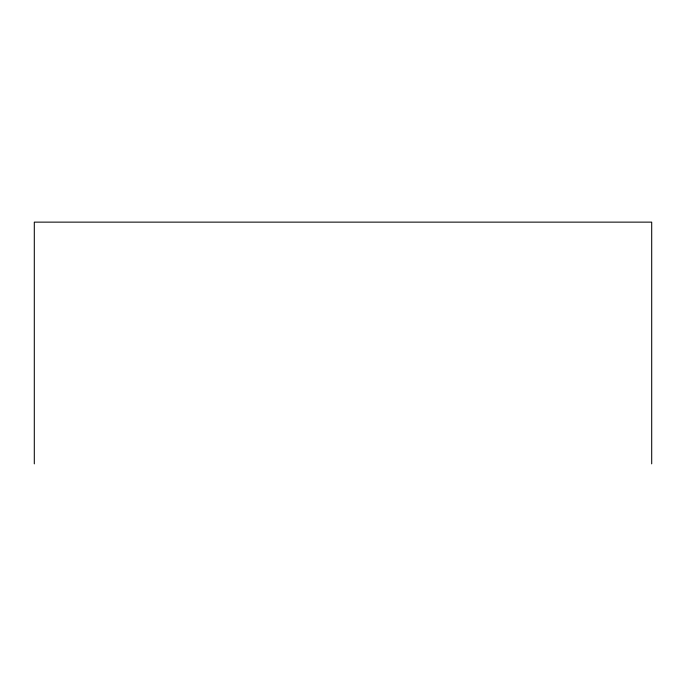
<?xml version="1.0" encoding="UTF-8"?>
<svg xmlns="http://www.w3.org/2000/svg" width="686" height="686" viewBox="0 0 686 686"><rect width="100%" height="100%" fill="white"/><g stroke="black" fill="none" stroke-linecap="round" stroke-linejoin="round"><path stroke-width="1.03" d="M651.7 463.865L651.7 222.135L34.3 222.135L34.3 463.865"/></g></svg>
